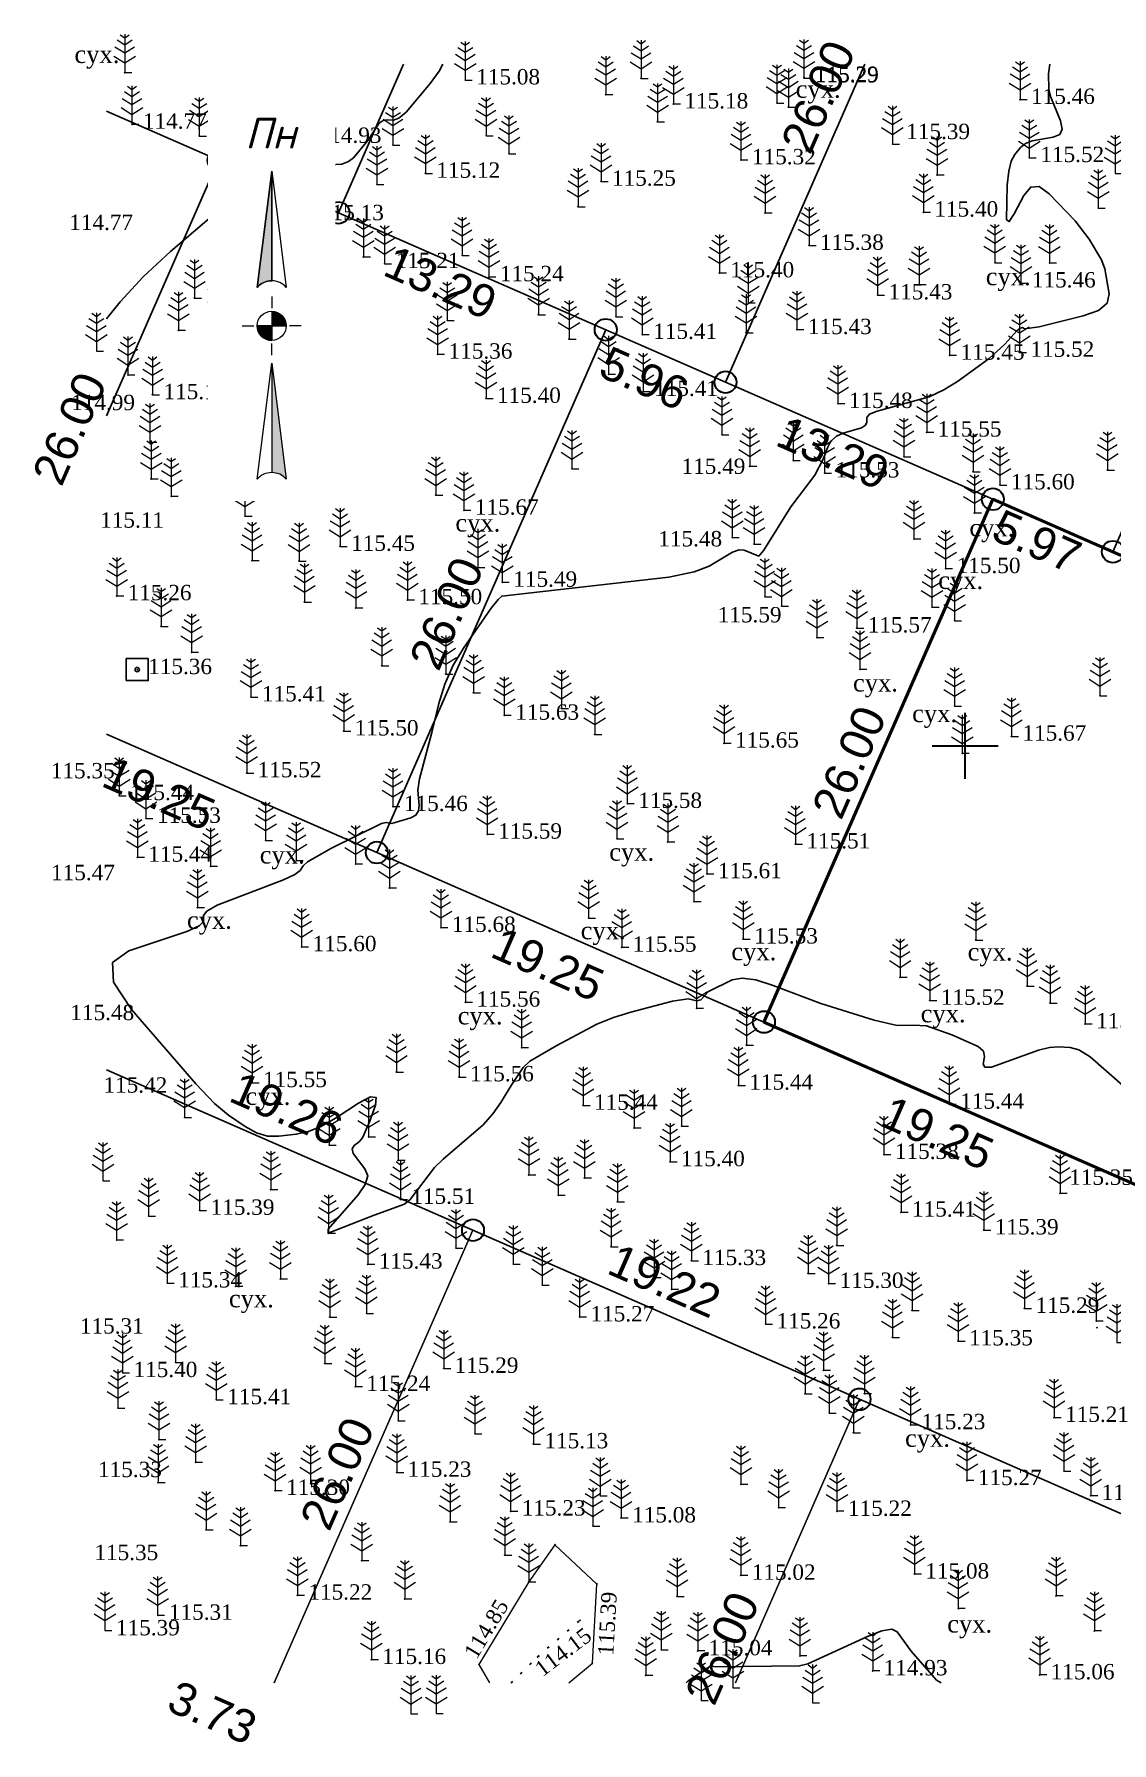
# Model space of a CAD drawing. Header units: millimetres. Extents: x 5405507.6 to 5405595.5, y 5524954.6 to 5525032.7.
# Drawn here: x 5405507.6 to 5405556.7, y 5524954.6 to 5525032.4 of the extents above; entities that cross this region are included whole.
import ezdxf
from ezdxf.enums import TextEntityAlignment as Align

# ---------------------------------------------------------------- set-up
doc = ezdxf.new("R2010")
doc.units = ezdxf.units.MM
doc.set_wipeout_variables(frame=1)
doc.linetypes.add('HIDDEN', pattern=[0.5, 0, -0.5])
for name, color, linetype, lineweight in [('#Лист (текст_ПН)', 250, 'Continuous', 0), ('#Штамп', 250, 'Continuous', 0), ('11900000', 1, 'Continuous', 30), ('Контур', 7, 'HIDDEN', 30), ('рельеф', 7, 'Continuous', 0), ('ТОЧКИ', 7, 'Continuous', 30)]:
    doc.layers.add(name, color=color, linetype=linetype, lineweight=lineweight)
for name, color, linetype in [('SC007', 7, 'Continuous'), ('горизонтали', 42, 'Continuous'), ('Ділянки_Межі', 10, 'Continuous'), ('надписи', 7, 'Continuous'), ('отметки', 7, 'Continuous'), ('промеры', 185, 'Continuous'), ('Растительность', 7, 'Continuous')]:
    doc.layers.add(name, color=color, linetype=linetype)
doc.styles.get("Standard").update_dxf_attribs({"font": 'arial.ttf'})
doc.styles.add('times', font='times.ttf')
doc.styles.add('Мой_Топо', font='isocpeui.ttf')
doc.linetypes.add('канава 0', pattern='A,0.9,0,["|",Standard,S=0.25,R=0,X=0,Y=0],0.1', length=1)

# ---------------------------------------------------------------- blocks, each defined once
blk = doc.blocks.new('SYMBOL902')
at = {"layer": 'SC007'}
blk.add_lwpolyline([(-1.25, -1.25), (-1.25, 1.25), (1.25, 1.25), (1.25, -1.25)], close=True, dxfattribs=at)
blk.add_circle((0, 0), 0.25, dxfattribs=at)
blk = doc.blocks.new('A$C51FE15A3')
at = {"layer": 'Растительность', "color": 94, "lineweight": 0}
for points in [[(-0.201, 1.726), (0, 1.584), (0.201, 1.726)], [(0, 1.75), (0, 0), (0.319, 0)], [(-0.447, 1.172), (0, 0.895), (0.447, 1.172)], [(-0.343, 1.489), (0, 1.267), (0.343, 1.489)], [(-0.493, 0.753), (0, 0.444), (0.493, 0.753)]]:
    blk.add_lwpolyline(points, dxfattribs=at)
blk = doc.blocks.new('*U3')
at = {"color": 0}
for points in [[(-0.113, 0), (-0.109, -0.029), (-0.097, -0.056)], [(-0.113, 0), (-0.097, -0.056), (0, 0)], [(-0.097, -0.056), (0, -0.113), (0, 0)], [(-0.097, -0.056), (-0.08, -0.08), (-0.056, -0.097)], [(-0.097, -0.056), (-0.056, -0.097), (0, -0.113)], [(-0.056, -0.097), (-0.029, -0.109), (0, -0.113)]]:
    blk.add_solid(points, dxfattribs=at)
blk = doc.blocks.new('*U4')
at = {"color": 0}
for points in [[(0, 0), (0.097, 0.056), (0, 0.113)], [(0.097, 0.056), (0.029, 0.109), (0, 0.113)], [(0, 0), (0.113, 0), (0.097, 0.056)], [(0.097, 0.056), (0.056, 0.097), (0.029, 0.109)], [(0.097, 0.056), (0.08, 0.08), (0.056, 0.097)], [(0.113, 0), (0.109, 0.029), (0.097, 0.056)]]:
    blk.add_solid(points, dxfattribs=at)
blk = doc.blocks.new('*U5')
at = {"color": 0}
for points in [[(0, -1.136), (0.021, -1.138), (0, -0.288)], [(0.021, -1.138), (0.042, -1.142), (0, -0.288)], [(0.042, -1.142), (0.062, -1.15), (0, -0.288)], [(0.062, -1.15), (0.081, -1.16), (0, -0.288)], [(0.081, -1.16), (0.098, -1.173), (0, -0.288)], [(0.098, -1.173), (0.113, -1.188), (0, -0.288)]]:
    blk.add_solid(points, dxfattribs=at)
blk = doc.blocks.new('*U6')
at = {"color": 0}
for points in [[(-0.113, 0.297), (-0.098, 0.312), (0, 1.197)], [(-0.098, 0.312), (-0.081, 0.325), (0, 1.197)], [(-0.081, 0.325), (-0.062, 0.335), (0, 1.197)], [(-0.062, 0.335), (-0.042, 0.343), (0, 1.197)], [(-0.042, 0.343), (-0.021, 0.347), (0, 1.197)], [(-0.021, 0.347), (0, 0.349), (0, 1.197)]]:
    blk.add_solid(points, dxfattribs=at)
blk = doc.blocks.new('#Північ')
at = {"color": 7}
blk.add_wipeout([(-2.901, 10.635), (2.901, 10.635), (2.901, -7.981), (-2.901, -7.981)], dxfattribs=at).dxf.layer = '#Лист (текст_ПН)'
at = {"layer": '#Лист (текст_ПН)'}
for p, q in [((-0.663, 1.748), (0, 7.043)), ((0, 7.043), (0, 2.052)), ((0, 7.043), (0.663, 1.748)), ((0, 1.337), (0, 0.807)), ((-1.337, 0), (-0.807, 0)), ((-0.662, 0), (0.662, 0)), ((0, 0.662), (0, -0.662)), ((1.337, 0), (0.807, 0)), ((0, -1.337), (0, -0.807)), ((-0.663, -6.99), (0, -1.695)), ((0, -1.695), (0.663, -6.99)), ((0, -1.695), (0, -6.686))]:
    blk.add_line(p, q, dxfattribs=at)
at = {"layer": '#Лист (текст_ПН)', "flags": 128}
for points in [[(0, 7.043), (-0.663, 1.748, -0.218585), (0, 2.052)], [(0, 0), (-0.662, 0, 0.414214), (0, -0.662)]]:
    blk.add_lwpolyline(points, format="xyb", close=True, dxfattribs=at)
at = {"layer": '#Лист (текст_ПН)'}
blk.add_circle((0, 0), 0.662, dxfattribs=at)
for centre in [(0, 1.178), (0, -7.56)]:
    blk.add_arc(centre, 0.874, 40.67981, 139.32019, dxfattribs=at)
at = {"layer": '#Лист (текст_ПН)', "xscale": 5.883850111352785, "yscale": 5.883850111352785, "zscale": 5.883850111352785}
for name in ['*U6', '*U3', '*U4', '*U5']:
    blk.add_blockref(name, (0, 0), dxfattribs=at)
at = {"layer": '#Лист (текст_ПН)', "style": 'Мой_Топо'}
blk.add_text('Пн', height=1.4, dxfattribs=at).set_placement((-1.217, 8.077))

msp = doc.modelspace()

# ---------------------------------------------------------------- linework, layer by layer
at = {"layer": '11900000', "color": 7}
for points in [[(5405550, 5524998.5, 0), (5405550, 5525001.5, 0)], [(5405550, 5524998.5, 0), (5405550, 5525001.5, 0)], [(5405548.5, 5525000, 0), (5405551.5, 5525000, 0)], [(5405548.5, 5525000, 0), (5405551.5, 5525000, 0)]]:
    msp.add_polyline3d(points, dxfattribs=at)
at = {"layer": 'горизонтали', "color": 32}
for points in [[(5405510.898, 5525019.456, 115), (5405511.517, 5525020.232, 115), (5405512.567, 5525021.372, 115), (5405513.807, 5525022.522, 115), (5405515.977, 5525024.372, 115), (5405516.737, 5525024.882, 115), (5405517.767, 5525025.902, 115), (5405518.327, 5525026.062, 115), (5405520.007, 5525026.412, 115), (5405521.617, 5525026.492, 115), (5405521.917, 5525026.612, 115), (5405522.147, 5525026.792, 115), (5405522.787, 5525027.582, 115), (5405523.317, 5525028.372, 115), (5405523.487, 5525028.482, 115), (5405523.677, 5525028.522, 115), (5405523.967, 5525028.502, 115), (5405524.207, 5525028.592, 115), (5405524.537, 5525028.862, 115), (5405525.637, 5525030.172, 115), (5405526.047, 5525030.742, 115), (5405526.212, 5525031.056, 115)], [(5405557.307, 5524984.422, 115.5), (5405555.687, 5524985.832, 115.5), (5405555.177, 5524986.142, 115.5), (5405554.777, 5524986.252, 115.5), (5405554.247, 5524986.282, 115.5), (5405553.847, 5524986.252, 115.5), (5405553.347, 5524986.132, 115.5), (5405551.207, 5524985.362, 115.5), (5405550.897, 5524985.352, 115.5), (5405550.817, 5524985.502, 115.5), (5405550.887, 5524985.852, 115.5), (5405550.837, 5524986.082, 115.5), (5405550.597, 5524986.302, 115.5), (5405549.397, 5524986.832, 115.5), (5405548.247, 5524987.242, 115.5), (5405547.647, 5524987.272, 115.5), (5405546.907, 5524987.262, 115.5), (5405545.857, 5524987.502, 115.5), (5405543.427, 5524988.262, 115.5), (5405541.257, 5524989.082, 115.5), (5405540.467, 5524989.332, 115.5), (5405539.837, 5524989.412, 115.5), (5405539.387, 5524989.332, 115.5), (5405538.307, 5524988.802, 115.5), (5405537.967, 5524988.422, 115.5), (5405537.777, 5524988.382, 115.5), (5405537.377, 5524988.472, 115.5), (5405536.667, 5524988.372, 115.5), (5405534.767, 5524987.872, 115.5), (5405533.977, 5524987.622, 115.5), (5405533.217, 5524987.312, 115.5), (5405531.407, 5524986.352, 115.5), (5405530.167, 5524985.632, 115.5), (5405529.867, 5524985.342, 115.5), (5405529.347, 5524984.572, 115.5), (5405528.857, 5524983.752, 115.5), (5405528.487, 5524983.232, 115.5), (5405528.047, 5524982.732, 115.5), (5405526.227, 5524981.162, 115.5), (5405525.837, 5524980.782, 115.5), (5405524.727, 5524979.332, 115.5), (5405524.467, 5524979.122, 115.5), (5405523.087, 5524978.612, 115.5), (5405520.987, 5524977.792, 115.5), (5405520.987, 5524977.982, 115.5), (5405522.347, 5524979.542, 115.5), (5405522.677, 5524980.012, 115.5), (5405522.787, 5524980.402, 115.5), (5405522.657, 5524980.732, 115.5), (5405522.127, 5524981.432, 115.5), (5405522.077, 5524981.642, 115.5), (5405522.167, 5524981.792, 115.5), (5405522.397, 5524981.962, 115.5), (5405522.557, 5524982.142, 115.5), (5405522.887, 5524982.892, 115.5), (5405523.147, 5524983.632, 115.5), (5405523.177, 5524983.972, 115.5), (5405522.917, 5524984.002, 115.5), (5405522.377, 5524983.722, 115.5), (5405521.347, 5524983.052, 115.5), (5405520.687, 5524982.672, 115.5), (5405520.087, 5524982.422, 115.5), (5405519.537, 5524982.302, 115.5), (5405518.747, 5524982.212, 115.5), (5405518.227, 5524982.222, 115.5), (5405517.717, 5524982.362, 115.5), (5405517.207, 5524982.652, 115.5), (5405516.447, 5524983.172, 115.5), (5405515.817, 5524983.702, 115.5), (5405514.957, 5524984.592, 115.5), (5405512.037, 5524987.982, 115.5)], [(5405548.914, 5524957.303, 115), (5405548.697, 5524957.432, 115), (5405547.537, 5524958.752, 115), (5405546.907, 5524959.632, 115), (5405546.657, 5524959.752, 115), (5405546.207, 5524959.682, 115), (5405545.557, 5524959.422, 115), (5405542.837, 5524958.172, 115), (5405542.457, 5524958.082, 115), (5405538.607, 5524958.042, 115), (5405538.417, 5524958.082, 115), (5405537.377, 5524957.402, 115), (5405537.291, 5524957.303, 115)]]:
    msp.add_polyline3d(points, dxfattribs=at)
at = {"layer": 'Ділянки_Межі'}
for points in [[(5405524.415, 5525031.056), (5405521.453, 5525024.284), (5405515.997, 5525026.673), (5405510.898, 5525028.905)], [(5405545.431, 5525031.056), (5405539.087, 5525016.564), (5405533.63, 5525018.953), (5405521.453, 5525024.284)], [(5405566.475, 5525031.056), (5405556.73, 5525008.84), (5405551.263, 5525011.233), (5405539.087, 5525016.564)], [(5405539.087, 5525016.564), (5405545.431, 5525031.056)], [(5405510.898, 5525028.905), (5405515.997, 5525026.673), (5405510.898, 5525015.027)], [(5405510.898, 5525015.027), (5405515.997, 5525026.673), (5405521.453, 5525024.284), (5405533.63, 5525018.953), (5405523.203, 5524995.136), (5405510.898, 5525000.523)]]:
    msp.add_lwpolyline(points, dxfattribs=at)
msp.add_lwpolyline([(5405523.203, 5524995.136), (5405533.63, 5525018.953), (5405539.087, 5525016.564), (5405551.263, 5525011.233), (5405540.836, 5524987.416)], close=True, dxfattribs=at)
at = {"layer": 'Ділянки_Межі', "lineweight": 50}
msp.add_lwpolyline([(5405540.836, 5524987.416), (5405551.263, 5525011.233), (5405556.73, 5525008.84), (5405568.897, 5525003.513), (5405558.469, 5524979.696)], close=True, dxfattribs=at)
at = {"layer": 'Ділянки_Межі', "lineweight": 25}
for points in [[(5405593.642, 5524985.56), (5405581.619, 5524969.561), (5405558.469, 5524979.696), (5405540.836, 5524987.416), (5405523.203, 5524995.136), (5405510.898, 5525000.523)], [(5405510.898, 5524985.24), (5405527.584, 5524977.934), (5405545.191, 5524970.226), (5405573.492, 5524957.836), (5405573.151, 5524957.303)]]:
    msp.add_lwpolyline(points, dxfattribs=at)
at = {"layer": 'Ділянки_Межі', "lineweight": 0}
for points in [[(5405510.898, 5524985.24), (5405527.584, 5524977.934), (5405518.535, 5524957.303)], [(5405518.535, 5524957.303), (5405527.584, 5524977.934), (5405545.191, 5524970.226), (5405539.534, 5524957.303)], [(5405539.534, 5524957.303), (5405545.191, 5524970.226), (5405573.492, 5524957.836), (5405573.151, 5524957.303)]]:
    msp.add_lwpolyline(points, dxfattribs=at)
at = {"layer": 'Контур', "color": 7, "linetype": 'HIDDEN'}
msp.add_lwpolyline([(5405529.324, 5524957.303), (5405530.53, 5524958.49), (5405532.465, 5524960.161)], dxfattribs=at)
at = {"layer": 'отметки', "color": 7}
for p in [(5405511.722, 5525030.66, 114.642), (5405527.231, 5525030.331, 115.08), (5405535.237, 5525030.401, 115.149), (5405542.654, 5525030.447, 115.287), (5405542.661, 5525030.42, 115.287), (5405533.634, 5525029.669, 115.195), (5405536.713, 5525029.236, 115.183), (5405541.427, 5525029.281, 115.251), (5405541.945, 5525029.098, 115.289), (5405552.501, 5525029.442, 115.458), (5405512.047, 5525028.313, 114.767), (5405535.985, 5525028.439, 115.246), (5405515.124, 5525027.775, 114.867), (5405520.009, 5525027.668, 114.928), (5405523.938, 5525027.374, 115.032), (5405528.185, 5525027.791, 115.104), (5405546.692, 5525027.409, 115.393), (5405529.222, 5525026.97, 115.124), (5405539.791, 5525026.692, 115.319), (5405552.925, 5525026.793, 115.517), (5405517.687, 5525026.055, 114.993), (5405525.417, 5525026.08, 115.119), (5405548.718, 5525026.009, 115.442), (5405516.184, 5525025.063, 114.98), (5405518.834, 5525025.18, 115.055), (5405523.21, 5525025.573, 115.053), (5405533.415, 5525025.714, 115.245), (5405532.37, 5525024.565, 115.246), (5405540.885, 5525024.277, 115.344), (5405548.098, 5525024.308, 115.398), (5405556.064, 5525024.505, 115.54), (5405517.468, 5525024.077, 115.041), (5405520.118, 5525024.145, 115.133), (5405518.832, 5525023.038, 115.058), (5405542.887, 5525022.794, 115.38), (5405519.789, 5525022.337, 115.117), (5405522.586, 5525022.265, 115.152), (5405523.563, 5525021.96, 115.211), (5405527.094, 5525022.341, 115.24), (5405551.355, 5525022.015, 115.493), (5405553.842, 5525021.997, 115.425), (5405528.307, 5525021.364, 115.241), (5405538.806, 5525021.541, 115.398), (5405514.897, 5525020.397, 115.125), (5405546.011, 5525020.535, 115.434), (5405547.904, 5525021.005, 115.353), (5405552.538, 5525021.08, 115.458), (5405530.566, 5525019.639, 115.365), (5405540.123, 5525020.18, 115.393), (5405514.165, 5525018.929, 115.114), (5405526.411, 5525019.38, 115.336), (5405534.094, 5525019.554, 115.36), (5405540.019, 5525018.821, 115.396), (5405542.337, 5525018.956, 115.434), (5405531.959, 5525018.533, 115.365), (5405535.293, 5525018.736, 115.407), (5405525.973, 5525017.838, 115.364), (5405549.295, 5525017.788, 115.446), (5405552.473, 5525017.921, 115.525), (5405511.873, 5525016.895, 115.155), (5405533.758, 5525016.927, 115.416), (5405512.987, 5525015.99, 115.163), (5405528.178, 5525015.822, 115.4), (5405535.333, 5525016.137, 115.413), (5405544.202, 5525015.589, 115.476), (5405538.919, 5525014.17, 115.429), (5405548.248, 5525014.287, 115.549), (5405512.867, 5525013.835, 115.167), (5405516.385, 5525013.2, 115.352), (5405532.091, 5525012.624, 115.501), (5405540.19, 5525012.736, 115.495), (5405542.175, 5525012.988, 115.383), (5405547.213, 5525013.172, 115.53), (5405556.48, 5525012.565, 115.621), (5405512.926, 5525012.157, 115.174), (5405543.599, 5525012.424, 115.527), (5405550.364, 5525012.482, 115.53), (5405551.584, 5525011.883, 115.597), (5405513.844, 5525011.372, 115.195), (5405525.886, 5525011.424, 115.529), (5405517.201, 5525010.462, 115.356), (5405527.168, 5525010.729, 115.672), (5405550.417, 5525010.609, 115.591), (5405539.39, 5525009.486, 115.479), (5405521.533, 5525009.081, 115.452), (5405540.389, 5525009.188, 115.477), (5405547.669, 5525009.426, 115.497), (5405517.518, 5525008.438, 115.345), (5405519.658, 5525008.415, 115.357), (5405527.81, 5525008.129, 115.559), (5405549.114, 5525008.066, 115.5), (5405528.921, 5525007.445, 115.492), (5405511.357, 5525006.831, 115.26), (5405519.906, 5525006.555, 115.368), (5405524.596, 5525006.649, 115.5), (5405540.88, 5525006.793, 115.596), (5405541.643, 5525006.372, 115.589), (5405522.248, 5525006.282, 115.444), (5405548.488, 5525006.323, 115.529), (5405549.525, 5525005.693, 115.574), (5405513.375, 5525005.444, 115.334), (5405543.253, 5525004.931, 115.562), (5405545.064, 5525005.361, 115.571), (5405514.77, 5525004.255, 115.44), (5405512.29, 5525003.466, 115.364), (5405512.29, 5525003.466, 115.364), (5405512.292, 5525003.461, 115.367), (5405523.428, 5525003.648, 115.481), (5405526.337, 5525003.269, 115.499), (5405545.208, 5525003.489, 115.604), (5405517.471, 5525002.222, 115.408), (5405527.606, 5525002.414, 115.555), (5405531.609, 5525001.705, 115.573), (5405549.524, 5525001.813, 115.656), (5405556.143, 5525002.283, 115.597), (5405529.011, 5525001.388, 115.631), (5405521.696, 5525000.671, 115.503), (5405533.128, 5525000.517, 115.624), (5405539.02, 5525000.118, 115.65), (5405552.109, 5525000.433, 115.67), (5405549.867, 5524999.664, 115.688), (5405517.275, 5524998.765, 115.52), (5405511.469, 5524997.724, 115.444), (5405523.94, 5524997.228, 115.464), (5405534.609, 5524997.368, 115.58), (5405512.693, 5524996.69, 115.533), (5405518.144, 5524995.687, 115.504), (5405528.231, 5524995.97, 115.588), (5405534.143, 5524995.763, 115.594), (5405536.455, 5524995.617, 115.602), (5405542.271, 5524995.523, 115.508), (5405512.296, 5524994.92, 115.441), (5405519.531, 5524994.769, 115.48), (5405515.634, 5524994.507, 115.539), (5405522.239, 5524994.621, 115.6), (5405538.242, 5524994.165, 115.615), (5405523.775, 5524993.528, 115.63), (5405515.03, 5524992.626, 115.494), (5405537.647, 5524992.905, 115.636), (5405526.122, 5524991.719, 115.676), (5405532.854, 5524992.154, 115.543), (5405519.782, 5524990.84, 115.597), (5405534.356, 5524990.819, 115.547), (5405539.886, 5524991.191, 115.529), (5405550.486, 5524991.145, 115.639), (5405547.039, 5524989.457, 115.547), (5405552.821, 5524989.051, 115.571), (5405527.24, 5524988.317, 115.555), (5405537.772, 5524988.045, 115.49), (5405548.391, 5524988.402, 115.523), (5405553.87, 5524988.275, 115.632), (5405555.465, 5524987.327, 115.524), (5405529.801, 5524986.247, 115.513), (5405540.039, 5524986.362, 115.442), (5405517.522, 5524984.649, 115.548), (5405524.1, 5524985.135, 115.504), (5405526.949, 5524984.914, 115.559), (5405539.67, 5524984.534, 115.436), (5405514.446, 5524983.066, 115.468), (5405532.596, 5524983.617, 115.444), (5405549.274, 5524983.668, 115.437), (5405534.916, 5524982.586, 115.442), (5405537.085, 5524982.674, 115.434), (5405521.035, 5524981.807, 115.488), (5405522.826, 5524982.179, 115.502), (5405524.171, 5524981.119, 115.531), (5405536.557, 5524981.046, 115.4), (5405546.301, 5524981.377, 115.378), (5405530.126, 5524980.449, 115.425), (5405532.656, 5524980.315, 115.368), (5405518.373, 5524979.784, 115.456), (5405524.275, 5524979.332, 115.508), (5405531.475, 5524979.522, 115.458), (5405534.161, 5524979.224, 115.385), (5405554.315, 5524979.615, 115.351), (5405512.806, 5524978.573, 115.394), (5405515.134, 5524978.833, 115.394), (5405547.079, 5524978.75, 115.411), (5405521.01, 5524977.796, 115.501), (5405550.849, 5524977.938, 115.391), (5405511.353, 5524977.492, 115.322), (5405526.81, 5524977.12, 115.425), (5405533.874, 5524977.175, 115.337), (5405544.149, 5524977.236, 115.32), (5405522.791, 5524976.382, 115.433), (5405529.424, 5524976.39, 115.369), (5405537.53, 5524976.543, 115.328), (5405513.656, 5524975.523, 115.337), (5405516.779, 5524975.377, 115.35), (5405518.808, 5524975.71, 115.402), (5405530.741, 5524975.429, 115.372), (5405535.826, 5524975.771, 115.291), (5405536.626, 5524975.236, 115.269), (5405542.848, 5524975.963, 115.25), (5405543.785, 5524975.501, 115.3), (5405521.063, 5524973.972, 115.315), (5405522.734, 5524974.141, 115.351), (5405532.436, 5524973.976, 115.266), (5405540.908, 5524973.653, 115.256), (5405547.58, 5524974.279, 115.285), (5405552.703, 5524974.366, 115.294), (5405555.969, 5524973.797, 115.376), (5405546.69, 5524973.045, 115.218), (5405549.677, 5524972.884, 115.349), (5405556.011, 5524973.492, 115.35), (5405511.622, 5524971.438, 115.402), (5405514.039, 5524971.913, 115.348), (5405520.833, 5524971.861, 115.279), (5405526.246, 5524971.631, 115.29), (5405543.546, 5524971.55, 115.296), (5405522.228, 5524970.807, 115.242), (5405511.415, 5524969.825, 115.357), (5405515.894, 5524970.205, 115.407), (5405542.71, 5524970.479, 115.275), (5405545.41, 5524970.49, 115.276), (5405524.183, 5524969.254, 115.235), (5405543.814, 5524969.596, 115.207), (5405547.513, 5524969.063, 115.228), (5405554.052, 5524969.397, 115.208), (5405513.277, 5524968.395, 115.392), (5405527.674, 5524968.663, 115.194), (5405530.338, 5524968.195, 115.131), (5405544.914, 5524968.702, 115.199), (5405514.95, 5524967.357, 115.315), (5405524.105, 5524966.898, 115.226), (5405554.495, 5524966.96, 115.198), (5405513.235, 5524966.436, 115.358), (5405518.571, 5524966.071, 115.302), (5405520.188, 5524966.387, 115.262), (5405539.793, 5524966.348, 115.118), (5405550.079, 5524966.517, 115.275), (5405529.304, 5524965.131, 115.229), (5405533.383, 5524965.835, 115.087), (5405541.499, 5524965.283, 115.109), (5405544.164, 5524965.116, 115.217), (5405555.715, 5524965.84, 115.202), (5405526.541, 5524964.652, 115.167), (5405533.043, 5524964.45, 115.191), (5405534.332, 5524964.817, 115.084), (5405515.429, 5524964.284, 115.223), (5405516.985, 5524963.564, 115.313), (5405531.318, 5524963.602, 115.124), (5405522.516, 5524962.877, 115.176), (5405529.032, 5524963.133, 115.092), (5405539.781, 5524962.203, 115.016), (5405547.686, 5524962.261, 115.08), (5405519.588, 5524961.3, 115.217), (5405530.115, 5524961.915, 115.153), (5405533.231, 5524961.809, 115.175), (5405536.881, 5524961.254, 115.147), (5405554.134, 5524961.27, 115.277), (5405524.476, 5524961.137, 115.192), (5405549.684, 5524960.693, 115.11), (5405513.234, 5524960.383, 115.306), (5405532.465, 5524960.161, 113.883), (5405555.888, 5524959.677, 115.187), (5405522.955, 5524958.369, 115.164), (5405527.851, 5524958.152, 114.846), (5405530.525, 5524958.486, 114.153), (5405533.023, 5524958.213, 115.388), (5405536.161, 5524958.823, 115.08), (5405537.817, 5524958.764, 115.039), (5405542.472, 5524958.529, 115.024), (5405535.448, 5524957.659, 115.075), (5405545.787, 5524957.852, 114.927), (5405553.397, 5524957.669, 115.061)]:
    msp.add_point(p, dxfattribs=at)
at = {"layer": 'рельеф', "color": 7, "linetype": 'канава 0'}
for points, elevation in [([(5405533.231, 5524961.809), (5405531.318, 5524963.602), (5405530.12, 5524961.91), (5405527.851, 5524958.152)], 115.175), ([(5405531.952, 5524957.303), (5405533.02, 5524958.21), (5405533.23, 5524961.81)], 114.85), ([(5405527.85, 5524958.15), (5405528.342, 5524957.303)], 114.85)]:
    msp.add_lwpolyline(points, dxfattribs=dict(at, elevation=elevation))
at = {"layer": 'ТОЧКИ'}
for centre in [(5405515.997, 5525026.673, 107.24), (5405521.453, 5525024.284, 107.24), (5405533.63, 5525018.953, 107.24), (5405539.087, 5525016.564, 107.24), (5405551.263, 5525011.233, 107.24), (5405556.73, 5525008.84, 107.24), (5405523.203, 5524995.136), (5405540.836, 5524987.416), (5405527.584, 5524977.934), (5405545.191, 5524970.226)]:
    msp.add_circle(centre, 0.5, dxfattribs=at)

# ---------------------------------------------------------------- block references
at = {"layer": 'отметки', "color": 7, "xscale": 0.400000000372529, "yscale": 0.400000000372529, "zscale": 0.400000000372529}
msp.add_blockref('SYMBOL902', (5405512.29, 5525003.47, 115.36), dxfattribs=at)
at = {"layer": 'Растительность', "color": 7}
for p in [(5405511.72, 5525030.67, 114.64), (5405527.23, 5525030.33, 115.08), (5405535.24, 5525030.4, 115.15), (5405542.66, 5525030.42, 115.29), (5405533.63, 5525029.67, 115.2), (5405536.71, 5525029.24, 115.18), (5405541.43, 5525029.28, 115.25), (5405541.95, 5525029.1, 115.29), (5405552.5, 5525029.44, 115.46), (5405512.05, 5525028.32, 114.77), (5405535.99, 5525028.43, 115.25), (5405515.12, 5525027.78, 114.87), (5405520.01, 5525027.67, 114.93), (5405523.94, 5525027.37, 115.03), (5405528.18, 5525027.79, 115.1), (5405546.69, 5525027.41, 115.39), (5405529.22, 5525026.97, 115.12), (5405539.79, 5525026.69, 115.32), (5405552.92, 5525026.79, 115.52), (5405517.69, 5525026.06, 114.99), (5405525.42, 5525026.08, 115.12), (5405533.42, 5525025.71, 115.25), (5405548.72, 5525026.01, 115.44), (5405556.83, 5525026.07, 115.54), (5405516.18, 5525025.07, 114.98), (5405518.83, 5525025.18, 115.06), (5405523.21, 5525025.57, 115.05), (5405517.47, 5525024.08, 115.04), (5405520.12, 5525024.15, 115.13), (5405532.37, 5525024.56, 115.25), (5405540.89, 5525024.28, 115.34), (5405548.1, 5525024.31, 115.4), (5405556.06, 5525024.5, 115.54), (5405518.83, 5525023.04, 115.06), (5405542.89, 5525022.79, 115.38), (5405519.79, 5525022.34, 115.12), (5405522.59, 5525022.27, 115.15), (5405523.56, 5525021.96, 115.21), (5405527.09, 5525022.34, 115.24), (5405551.35, 5525022.01, 115.49), (5405553.84, 5525022, 115.43), (5405528.31, 5525021.36, 115.24), (5405538.81, 5525021.54, 115.4), (5405547.9, 5525021.01, 115.35), (5405552.54, 5525021.08, 115.46), (5405514.9, 5525020.4, 115.13), (5405540.12, 5525020.18, 115.39), (5405546.01, 5525020.53, 115.43), (5405526.41, 5525019.38, 115.34), (5405530.57, 5525019.64, 115.37), (5405534.09, 5525019.55, 115.36), (5405514.17, 5525018.93, 115.11), (5405535.29, 5525018.74, 115.41), (5405540.02, 5525018.82, 115.4), (5405542.34, 5525018.96, 115.43), (5405510.43, 5525017.98, 115), (5405525.97, 5525017.84, 115.36), (5405531.96, 5525018.53, 115.37), (5405552.47, 5525017.92, 115.52), (5405549.29, 5525017.79, 115.45), (5405511.87, 5525016.9, 115.16), (5405533.76, 5525016.93, 115.42), (5405512.99, 5525015.99, 115.16), (5405528.18, 5525015.82, 115.4), (5405535.33, 5525016.14, 115.41), (5405544.2, 5525015.59, 115.48), (5405538.92, 5525014.17, 115.43), (5405548.25, 5525014.29, 115.55), (5405512.87, 5525013.84, 115.17), (5405516.38, 5525013.2, 115.35), (5405547.21, 5525013.17, 115.53), (5405532.09, 5525012.62, 115.5), (5405540.19, 5525012.74, 115.49), (5405542.17, 5525012.99, 115.38), (5405543.6, 5525012.42, 115.53), (5405550.36, 5525012.48, 115.53), (5405556.48, 5525012.56, 115.62), (5405512.93, 5525012.16, 115.17), (5405551.58, 5525011.88, 115.6), (5405513.84, 5525011.37, 115.19), (5405525.89, 5525011.42, 115.53), (5405517.2, 5525010.46, 115.36), (5405527.17, 5525010.73, 115.67), (5405550.42, 5525010.61, 115.59), (5405539.39, 5525009.49, 115.48), (5405547.67, 5525009.43, 115.5), (5405521.53, 5525009.08, 115.45), (5405540.39, 5525009.19, 115.48), (5405517.52, 5525008.44, 115.34), (5405519.66, 5525008.41, 115.36), (5405527.81, 5525008.13, 115.56), (5405549.11, 5525008.07, 115.5), (5405528.92, 5525007.45, 115.49), (5405511.36, 5525006.83, 115.26), (5405519.91, 5525006.55, 115.37), (5405522.25, 5525006.28, 115.44), (5405524.6, 5525006.65, 115.5), (5405540.87, 5525006.78, 115.6), (5405541.63, 5525006.36, 115.59), (5405548.49, 5525006.32, 115.53), (5405513.38, 5525005.44, 115.33), (5405545.06, 5525005.36, 115.57), (5405549.52, 5525005.69, 115.57), (5405543.25, 5525004.93, 115.56), (5405514.77, 5525004.26, 115.44), (5405523.43, 5525003.65, 115.48), (5405526.34, 5525003.27, 115.5), (5405545.21, 5525003.49, 115.6), (5405527.61, 5525002.41, 115.55), (5405556.14, 5525002.28, 115.6), (5405517.47, 5525002.22, 115.41), (5405531.61, 5525001.7, 115.57), (5405549.52, 5525001.81, 115.66), (5405529.01, 5525001.39, 115.63), (5405521.7, 5525000.67, 115.5), (5405533.13, 5525000.52, 115.62), (5405539.02, 5525000.12, 115.65), (5405552.11, 5525000.43, 115.67), (5405549.87, 5524999.66, 115.69), (5405517.28, 5524998.76, 115.52), (5405511.47, 5524997.72, 115.44), (5405523.94, 5524997.23, 115.46), (5405534.61, 5524997.37, 115.58), (5405512.69, 5524996.69, 115.53), (5405518.14, 5524995.69, 115.5), (5405528.23, 5524995.97, 115.59), (5405534.14, 5524995.76, 115.59), (5405536.46, 5524995.62, 115.6), (5405542.27, 5524995.52, 115.51), (5405512.3, 5524994.92, 115.44), (5405515.63, 5524994.51, 115.54), (5405519.53, 5524994.77, 115.48), (5405522.24, 5524994.62, 115.6), (5405538.24, 5524994.16, 115.61), (5405523.78, 5524993.53, 115.63), (5405515.03, 5524992.63, 115.49), (5405532.85, 5524992.15, 115.54), (5405537.65, 5524992.9, 115.64), (5405526.12, 5524991.72, 115.68), (5405519.78, 5524990.84, 115.6), (5405534.36, 5524990.82, 115.55), (5405539.89, 5524991.19, 115.53), (5405550.48, 5524991.14, 115.64), (5405547.04, 5524989.46, 115.55), (5405552.82, 5524989.05, 115.57), (5405527.24, 5524988.32, 115.56), (5405548.39, 5524988.4, 115.52), (5405553.87, 5524988.27, 115.63), (5405537.77, 5524988.05, 115.49), (5405555.46, 5524987.33, 115.52), (5405529.8, 5524986.25, 115.51), (5405540.04, 5524986.36, 115.44), (5405524.1, 5524985.13, 115.5), (5405517.52, 5524984.65, 115.55), (5405526.95, 5524984.91, 115.56), (5405539.67, 5524984.53, 115.44), (5405532.6, 5524983.62, 115.44), (5405549.27, 5524983.67, 115.44), (5405514.45, 5524983.07, 115.47), (5405522.83, 5524982.18, 115.5), (5405534.92, 5524982.59, 115.44), (5405537.08, 5524982.67, 115.43), (5405521.04, 5524981.81, 115.49), (5405546.3, 5524981.38, 115.38), (5405524.17, 5524981.12, 115.53), (5405530.13, 5524980.45, 115.42), (5405536.56, 5524981.05, 115.4), (5405510.73, 5524980.18, 115.37), (5405518.37, 5524979.78, 115.46), (5405532.66, 5524980.31, 115.37), (5405524.28, 5524979.33, 115.51), (5405531.47, 5524979.52, 115.46), (5405534.16, 5524979.22, 115.38), (5405554.32, 5524979.62, 115.35), (5405512.81, 5524978.57, 115.39), (5405515.13, 5524978.83, 115.39), (5405547.08, 5524978.75, 115.41), (5405511.35, 5524977.49, 115.32), (5405521.01, 5524977.8, 115.5), (5405550.85, 5524977.94, 115.39), (5405526.81, 5524977.12, 115.42), (5405533.87, 5524977.18, 115.34), (5405544.15, 5524977.24, 115.32), (5405522.79, 5524976.38, 115.43), (5405529.42, 5524976.39, 115.37), (5405537.53, 5524976.54, 115.33), (5405542.85, 5524975.96, 115.25), (5405513.66, 5524975.52, 115.34), (5405516.78, 5524975.38, 115.35), (5405518.81, 5524975.71, 115.4), (5405530.74, 5524975.43, 115.37), (5405535.83, 5524975.77, 115.29), (5405536.63, 5524975.24, 115.27), (5405543.78, 5524975.5, 115.3), (5405547.58, 5524974.28, 115.29), (5405552.7, 5524974.37, 115.29), (5405521.06, 5524973.97, 115.31), (5405522.73, 5524974.14, 115.35), (5405532.44, 5524973.98, 115.27), (5405540.91, 5524973.65, 115.26), (5405555.97, 5524973.8, 115.38), (5405546.69, 5524973.04, 115.22), (5405549.68, 5524972.88, 115.35), (5405556.91, 5524972.81, 115.32), (5405514.04, 5524971.91, 115.35), (5405511.62, 5524971.44, 115.4), (5405520.83, 5524971.86, 115.28), (5405526.25, 5524971.63, 115.29), (5405543.55, 5524971.55, 115.3), (5405522.23, 5524970.81, 115.24), (5405542.71, 5524970.48, 115.28), (5405545.41, 5524970.49, 115.28), (5405511.41, 5524969.83, 115.36), (5405515.89, 5524970.2, 115.41), (5405543.81, 5524969.6, 115.21), (5405524.18, 5524969.25, 115.24), (5405547.51, 5524969.06, 115.23), (5405554.05, 5524969.4, 115.21), (5405513.28, 5524968.39, 115.39), (5405527.67, 5524968.66, 115.19), (5405530.34, 5524968.19, 115.13), (5405544.91, 5524968.7, 115.2), (5405514.95, 5524967.36, 115.32), (5405513.24, 5524966.44, 115.36), (5405524.11, 5524966.9, 115.23), (5405550.08, 5524966.54, 115.28), (5405554.5, 5524966.96, 115.2), (5405518.57, 5524966.07, 115.3), (5405520.19, 5524966.39, 115.26), (5405533.38, 5524965.83, 115.09), (5405539.79, 5524966.36, 115.12), (5405555.72, 5524965.84, 115.2), (5405529.3, 5524965.13, 115.23), (5405541.5, 5524965.3, 115.11), (5405544.16, 5524965.14, 115.22), (5405515.43, 5524964.28, 115.22), (5405526.54, 5524964.65, 115.17), (5405533.04, 5524964.45, 115.19), (5405534.33, 5524964.82, 115.08), (5405516.99, 5524963.56, 115.31), (5405522.52, 5524962.88, 115.18), (5405529.03, 5524963.13, 115.09), (5405530.12, 5524961.91, 115.15), (5405539.78, 5524962.22, 115.02), (5405547.69, 5524962.28, 115.08), (5405519.59, 5524961.3, 115.22), (5405524.48, 5524961.14, 115.19), (5405536.88, 5524961.25, 115.15), (5405554.14, 5524961.29, 115.28), (5405513.22, 5524960.4, 115.31), (5405549.68, 5524960.71, 115.11), (5405510.82, 5524959.7, 115.39), (5405555.89, 5524959.7, 115.19), (5405536.16, 5524958.82, 115.08), (5405537.82, 5524958.78, 115.04), (5405522.96, 5524958.37, 115.16), (5405542.47, 5524958.55, 115.02), (5405535.45, 5524957.66, 115.07), (5405545.79, 5524957.87, 114.93), (5405553.4, 5524957.69, 115.06), (5405537.98, 5524956.5, 114.95), (5405539.42, 5524957.09, 114.95), (5405543.05, 5524956.4, 114.91), (5405524.76, 5524955.9, 115.18), (5405525.91, 5524955.91, 115.09)]:
    msp.add_blockref('A$C51FE15A3', p, dxfattribs=at)

# ---------------------------------------------------------------- texts
at = {"layer": 'надписи', "color": 7, "style": 'times'}
for p in [(5405509.432, 5525031.906, 111.861), (5405542.283, 5525030.321, 111.861), (5405550.94, 5525021.783, 111.861), (5405526.782, 5525010.56, 111.861), (5405550.193, 5525010.335, 111.861), (5405548.773, 5525007.945, 111.861), (5405544.891, 5525003.272, 111.861), (5405547.585, 5525001.877, 111.861), (5405517.872, 5524995.435, 111.861), (5405533.788, 5524995.563, 111.861), (5405514.555, 5524992.461, 111.861), (5405532.489, 5524991.985, 111.861), (5405539.352, 5524991.03, 111.861), (5405550.111, 5524991.017, 111.861), (5405526.887, 5524988.106, 111.861), (5405547.974, 5524988.202, 111.861), (5405517.219, 5524984.439, 111.861), (5405516.466, 5524975.218, 111.861), (5405547.262, 5524968.863, 111.861), (5405549.182, 5524960.4, 111.861)]:
    msp.add_text('сух.', height=0.8, dxfattribs=at).set_placement(p, align=Align.TOP_LEFT)
at = {"layer": 'отметки', "color": 7, "style": 'times'}
for s, p in [('115.08', (5405527.731, 5525030.831, 115.08)), ('115.29', (5405543.154, 5525030.947, 115.287)), ('115.29', (5405543.161, 5525030.92, 115.287)), ('115.18', (5405537.213, 5525029.736, 115.183)), ('115.46', (5405553.001, 5525029.942, 115.458)), ('114.77', (5405512.547, 5525028.813, 114.767)), ('114.93', (5405520.509, 5525028.168, 114.928)), ('115.39', (5405547.316, 5525028.341, 115.393)), ('115.12', (5405525.917, 5525026.58, 115.119)), ('115.32', (5405540.291, 5525027.192, 115.319)), ('115.52', (5405553.425, 5525027.293, 115.517)), ('115.25', (5405533.915, 5525026.214, 115.245)), ('115.13', (5405520.618, 5525024.645, 115.133)), ('115.40', (5405548.598, 5525024.808, 115.398)), ('114.77', (5405509.194, 5525024.199, 114.77)), ('115.38', (5405543.387, 5525023.294, 115.38)), ('115.21', (5405524.063, 5525022.46, 115.211)), ('115.40', (5405539.306, 5525022.041, 115.398)), ('115.24', (5405528.807, 5525021.864, 115.241)), ('115.46', (5405553.038, 5525021.58, 115.458)), ('115.13', (5405515.397, 5525020.897, 115.125)), ('115.43', (5405546.511, 5525021.035, 115.434)), ('115.41', (5405535.793, 5525019.236, 115.407)), ('115.43', (5405542.837, 5525019.456, 115.434)), ('115.36', (5405526.473, 5525018.338, 115.364)), ('115.45', (5405549.795, 5525018.288, 115.446)), ('115.52', (5405552.973, 5525018.421, 115.525)), ('115.16', (5405513.487, 5525016.49, 115.163)), ('115.41', (5405535.833, 5525016.637, 115.413)), ('114.99', (5405509.282, 5525015.991, 114.992)), ('115.40', (5405528.678, 5525016.322, 115.4)), ('115.48', (5405544.702, 5525016.089, 115.476)), ('115.55', (5405548.748, 5525014.787, 115.549)), ('115.35', (5405516.885, 5525013.7, 115.352)), ('115.49', (5405537.082, 5525013.087, 115.495)), ('115.53', (5405544.099, 5525012.924, 115.527)), ('115.60', (5405552.084, 5525012.383, 115.597)), ('115.67', (5405527.668, 5525011.229, 115.672)), ('115.11', (5405510.603, 5525010.637, 115.115)), ('115.45', (5405522.033, 5525009.581, 115.452)), ('115.48', (5405536.024, 5525009.784, 115.479)), ('115.49', (5405529.421, 5525007.945, 115.492)), ('115.50', (5405549.614, 5525008.566, 115.5)), ('115.26', (5405511.857, 5525007.331, 115.26)), ('115.50', (5405525.096, 5525007.149, 115.5)), ('115.59', (5405538.73, 5525006.323, 115.589)), ('115.57', (5405545.564, 5525005.861, 115.571)), ('115.36', (5405512.79, 5525003.966, 115.364)), ('115.36', (5405512.79, 5525003.966, 115.364)), ('115.41', (5405517.971, 5525002.722, 115.408)), ('115.63', (5405529.511, 5525001.888, 115.631)), ('115.50', (5405522.196, 5525001.171, 115.503)), ('115.67', (5405552.609, 5525000.933, 115.67)), ('115.65', (5405539.52, 5525000.618, 115.65)), ('115.35', (5405508.357, 5524999.218, 115.347)), ('115.52', (5405517.775, 5524999.265, 115.52)), ('115.44', (5405511.969, 5524998.224, 115.444)), ('115.58', (5405535.109, 5524997.868, 115.58)), ('115.53', (5405513.193, 5524997.19, 115.533)), ('115.46', (5405524.44, 5524997.728, 115.464)), ('115.59', (5405528.731, 5524996.47, 115.588)), ('115.51', (5405542.771, 5524996.023, 115.508)), ('115.44', (5405512.796, 5524995.42, 115.441)), ('115.61', (5405538.742, 5524994.665, 115.615)), ('115.47', (5405508.366, 5524994.577, 115.469)), ('115.68', (5405526.622, 5524992.219, 115.676)), ('115.53', (5405540.386, 5524991.691, 115.529)), ('115.60', (5405520.282, 5524991.34, 115.597)), ('115.55', (5405534.856, 5524991.319, 115.547)), ('115.56', (5405527.74, 5524988.817, 115.555)), ('115.52', (5405548.891, 5524988.902, 115.523)), ('115.48', (5405509.245, 5524988.202, 115.477)), ('115.52', (5405555.965, 5524987.827, 115.524)), ('115.56', (5405527.449, 5524985.414, 115.559)), ('115.42', (5405510.752, 5524984.897, 115.422)), ('115.55', (5405518.022, 5524985.149, 115.548)), ('115.44', (5405540.17, 5524985.034, 115.436)), ('115.44', (5405533.096, 5524984.117, 115.444)), ('115.44', (5405549.774, 5524984.168, 115.437)), ('115.40', (5405537.057, 5524981.546, 115.4)), ('115.38', (5405546.801, 5524981.877, 115.378)), ('115.35', (5405554.737, 5524980.699, 115.351)), ('115.39', (5405515.634, 5524979.333, 115.394)), ('115.51', (5405524.775, 5524979.832, 115.508)), ('115.41', (5405547.579, 5524979.25, 115.411)), ('115.39', (5405551.349, 5524978.438, 115.391)), ('115.43', (5405523.291, 5524976.882, 115.433)), ('115.33', (5405538.03, 5524977.043, 115.328)), ('115.34', (5405514.156, 5524976.023, 115.337)), ('115.30', (5405544.285, 5524976.001, 115.3)), ('115.27', (5405532.936, 5524974.476, 115.266)), ('115.29', (5405553.203, 5524974.866, 115.294)), ('115.31', (5405509.68, 5524973.92, 115.308)), ('115.26', (5405541.408, 5524974.153, 115.256)), ('115.35', (5405550.177, 5524973.384, 115.349)), ('115.29', (5405526.746, 5524972.131, 115.29)), ('115.40', (5405512.122, 5524971.938, 115.402)), ('115.24', (5405522.728, 5524971.307, 115.242)), ('115.41', (5405516.394, 5524970.705, 115.407)), ('115.21', (5405554.552, 5524969.897, 115.208)), ('115.23', (5405548.013, 5524969.563, 115.228)), ('115.13', (5405530.838, 5524968.695, 115.131)), ('115.33', (5405510.506, 5524967.384, 115.333)), ('115.23', (5405524.605, 5524967.398, 115.226)), ('115.27', (5405550.579, 5524967.017, 115.275)), ('115.30', (5405519.071, 5524966.571, 115.302)), ('115.20', (5405556.215, 5524966.34, 115.202)), ('115.23', (5405529.804, 5524965.631, 115.229)), ('115.08', (5405534.832, 5524965.317, 115.084)), ('115.22', (5405544.664, 5524965.616, 115.217)), ('115.35', (5405510.341, 5524963.602, 115.351)), ('115.08', (5405548.186, 5524962.761, 115.08)), ('115.02', (5405540.281, 5524962.703, 115.016)), ('115.22', (5405520.088, 5524961.8, 115.217)), ('115.31', (5405513.734, 5524960.883, 115.306)), ('115.39', (5405511.325, 5524960.175, 115.385)), ('115.16', (5405523.455, 5524958.869, 115.164)), ('115.04', (5405538.317, 5524959.264, 115.039)), ('114.93', (5405546.287, 5524958.352, 114.927)), ('115.06', (5405553.897, 5524958.169, 115.061))]:
    msp.add_text(s, height=0.7, dxfattribs=at).set_placement(p, align=Align.TOP_LEFT)
for s, rotation, p in [('115.39', 86.66153, (5405533.271, 5524958.574, 115.388)), ('114.85', 58.88431, (5405527.139, 5524958.704, 114.846)), ('114.15', 37.25803, (5405530.321, 5524958.116, 114.153))]:
    msp.add_text(s, height=0.7, rotation=rotation, dxfattribs=at).set_placement(p, align=Align.TOP_LEFT)
at = {"layer": 'промеры', "char_height": 1.5, "attachment_point": 1}
for s, insert, rotation in [('26.00', (5405541.565, 5525027.475), 66.37949), ('5.96', (5405516.369, 5525026.105), 336.35584), ('13.29', (5405524.011, 5525022.847, -107.24), 336.35584), ('5.96', (5405533.817, 5525018.253), 336.35584), ('26.00', (5405507.464, 5525012.355, 107.24), 66.37949), ('13.29', (5405541.89, 5525015.09, -107.24), 336.35584), ('5.97', (5405551.706, 5525010.817), 336.35584), ('26.00', (5405524.638, 5525003.938), 66.37949), ('26.00', (5405542.974, 5524997.16, 107.24), 66.37949), ('19.25', (5405511.19, 5524999.563), 336.35584), ('19.25', (5405528.902, 5524991.789), 336.35584), ('19.26', (5405516.994, 5524985.214), 336.35584), ('19.25', (5405546.65, 5524984.096), 336.35584), ('19.22', (5405534.215, 5524977.365), 336.35584), ('26.00', (5405519.659, 5524964.752), 66.37949), ('26.00', (5405537.194, 5524956.802), 66.37949), ('3.73', (5405514.156, 5524957.467), 336.35584)]:
    msp.add_mtext(s, dxfattribs=dict(at, insert=insert, rotation=rotation))

# ---------------------------------------------------------------- next in the draw order: block references
at = {"layer": '#Штамп'}
msp.add_blockref('#Північ', (5405518.415, 5525019.133, 357.373), dxfattribs=at)

# ---------------------------------------------------------------- next in the draw order: linework, layer by layer
at = {"layer": 'горизонтали', "color": 32}
msp.add_polyline3d([(5405512.037, 5524987.982, 115.5), (5405511.207, 5524989.232, 115.5), (5405511.167, 5524990.122, 115.5), (5405511.907, 5524990.662, 115.5), (5405514.547, 5524991.532, 115.5), (5405515.117, 5524991.802, 115.5), (5405515.307, 5524992.002, 115.5), (5405515.307, 5524992.262, 115.5), (5405515.467, 5524992.462, 115.5), (5405515.937, 5524992.732, 115.5), (5405518.957, 5524993.892, 115.5), (5405519.477, 5524994.142, 115.5), (5405519.707, 5524994.312, 115.5), (5405519.847, 5524994.532, 115.5), (5405520.047, 5524994.712, 115.5), (5405521.147, 5524995.342, 115.5), (5405523.417, 5524996.462, 115.5), (5405523.627, 5524996.502, 115.5), (5405523.887, 5524996.462, 115.5), (5405524.757, 5524996.722, 115.5), (5405524.987, 5524996.842, 115.5), (5405525.107, 5524997.032, 115.5), (5405525.127, 5524997.282, 115.5), (5405525.067, 5524997.982, 115.5), (5405525.147, 5524998.502, 115.5), (5405525.707, 5525000.602, 115.5), (5405526.027, 5525001.932, 115.5), (5405526.297, 5525002.802, 115.5), (5405526.667, 5525003.642, 115.5), (5405527.147, 5525004.442, 115.5), (5405528.407, 5525006.272, 115.5), (5405528.727, 5525006.672, 115.5), (5405528.897, 5525006.822, 115.5), (5405536.497, 5525007.682, 115.5), (5405537.657, 5525007.922, 115.5), (5405538.337, 5525008.182, 115.5), (5405539.397, 5525008.822, 115.5), (5405539.707, 5525008.922, 115.5), (5405539.937, 5525008.912, 115.5), (5405540.597, 5525008.642, 115.5), (5405540.827, 5525008.912, 115.5), (5405542.057, 5525010.892, 115.5), (5405543.147, 5525012.322, 115.5), (5405543.527, 5525013.052, 115.5), (5405543.727, 5525013.582, 115.5), (5405543.887, 5525013.882, 115.5), (5405544.137, 5525014.112, 115.5), (5405544.447, 5525014.242, 115.5), (5405545.277, 5525014.492, 115.5), (5405545.457, 5525014.612, 115.5), (5405545.517, 5525014.742, 115.5), (5405545.517, 5525014.952, 115.5), (5405545.637, 5525015.102, 115.5), (5405545.997, 5525015.252, 115.5), (5405548.367, 5525015.902, 115.5), (5405549.027, 5525016.212, 115.5), (5405549.647, 5525016.592, 115.5), (5405551.097, 5525017.642, 115.5), (5405551.807, 5525018.292, 115.5), (5405552.357, 5525018.912, 115.5), (5405552.507, 5525019.032, 115.5), (5405552.607, 5525019.052, 115.5), (5405552.707, 5525018.992, 115.5), (5405553.377, 5525019.092, 115.5), (5405555.377, 5525019.582, 115.5), (5405556.077, 5525019.832, 115.5), (5405556.467, 5525020.172, 115.5), (5405556.557, 5525020.592, 115.5), (5405556.357, 5525021.722, 115.5), (5405556.207, 5525022.142, 115.5), (5405555.647, 5525023.082, 115.5), (5405555.007, 5525023.912, 115.5), (5405553.827, 5525025.152, 115.5), (5405553.377, 5525025.482, 115.5), (5405552.987, 5525025.452, 115.5), (5405552.667, 5525025.072, 115.5), (5405552.237, 5525024.232, 115.5), (5405552.007, 5525023.882, 115.5), (5405551.877, 5525023.962, 115.5), (5405551.917, 5525025.542, 115.5), (5405551.987, 5525026.182, 115.5), (5405552.097, 5525026.642, 115.5), (5405552.257, 5525026.932, 115.5), (5405552.527, 5525027.252, 115.5), (5405552.747, 5525027.432, 115.5), (5405553.047, 5525027.562, 115.5), (5405554.007, 5525027.722, 115.5), (5405554.307, 5525027.842, 115.5), (5405554.417, 5525028.092, 115.5), (5405554.337, 5525028.472, 115.5), (5405553.907, 5525029.552, 115.5), (5405553.817, 5525029.912, 115.5), (5405553.797, 5525030.612, 115.5), (5405553.851, 5525031.056, 115.5)], dxfattribs=at)
at = {"layer": 'Ділянки_Межі'}
msp.add_lwpolyline([(5405521.453, 5525024.284), (5405524.415, 5525031.056)], dxfattribs=at)

doc.saveas('drawing.dxf')
